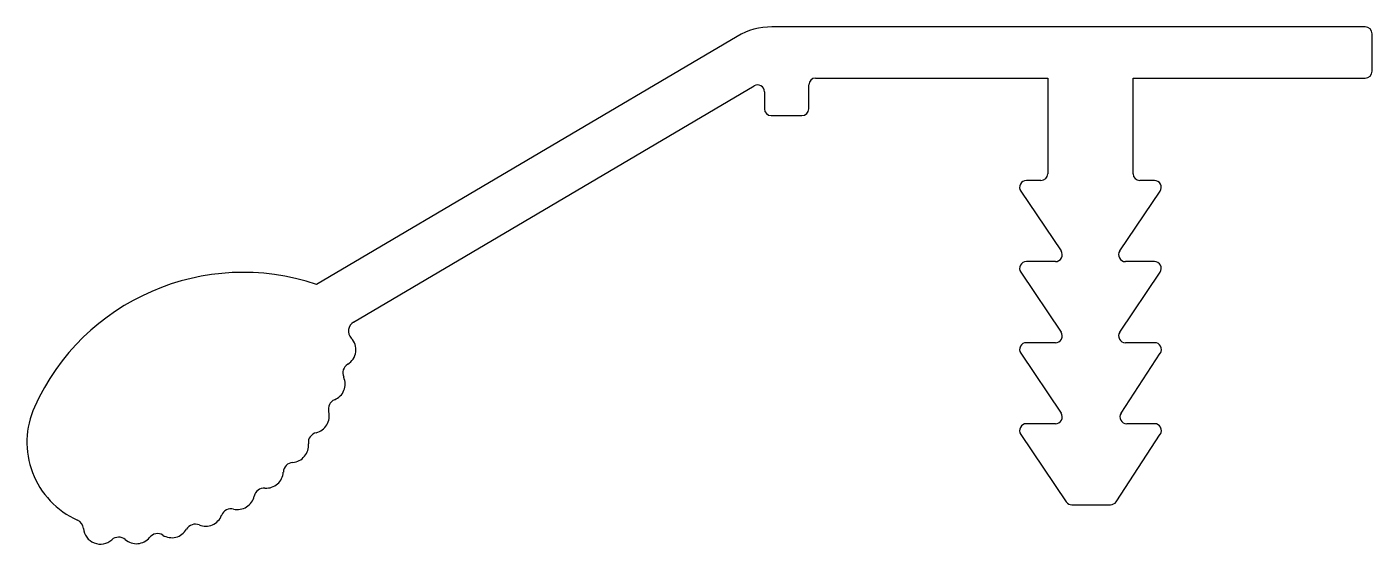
# Model space of a CAD drawing. Extents: x 1193.2 to 1232.6, y 492.6 to 507.7.
import ezdxf

# ---------------------------------------------------------------- set-up
doc = ezdxf.new("R2010")
doc.units = 0
doc.layers.get('0').update_dxf_attribs({"linetype": 'CONTINUOUS'})

msp = doc.modelspace()

# ---------------------------------------------------------------- linework, layer by layer
at = {"color": 0, "linetype": 'CONTINUOUS'}
for p, q in [((1232.402, 507.706), (1215.021, 507.706)), ((1214.005, 507.429), (1201.682, 500.157)), ((1232.602, 506.406), (1232.602, 507.506)), ((1202.765, 499.055), (1214.501, 505.979)), ((1216.102, 505.306), (1216.102, 506.006)), ((1216.302, 506.206), (1223.102, 506.206)), ((1223.102, 506.206), (1223.102, 503.406)), ((1225.602, 503.406), (1225.602, 506.206)), ((1225.602, 506.206), (1232.402, 506.206)), ((1214.802, 505.807), (1214.802, 505.306)), ((1215.002, 505.106), (1215.902, 505.106)), ((1222.902, 503.206), (1222.478, 503.206)), ((1226.226, 503.206), (1225.802, 503.206)), ((1222.312, 502.894), (1223.492, 501.143)), ((1225.212, 501.143), (1226.392, 502.894)), ((1223.326, 500.831), (1222.478, 500.831)), ((1226.226, 500.831), (1225.378, 500.831)), ((1222.312, 500.519), (1223.492, 498.768)), ((1225.212, 498.768), (1226.392, 500.519)), ((1222.312, 498.144), (1223.492, 496.393)), ((1223.326, 498.456), (1222.478, 498.456)), ((1225.248, 496.391), (1226.399, 498.146)), ((1226.232, 498.456), (1225.378, 498.456)), ((1222.312, 495.769), (1223.643, 493.794)), ((1223.326, 496.081), (1222.478, 496.081)), ((1225.105, 493.796), (1226.399, 495.771)), ((1226.232, 496.081), (1225.416, 496.081)), ((1223.809, 493.706), (1224.937, 493.706))]:
    msp.add_line(p, q, dxfattribs=at)
for centre, radius, start, end in [((1215.021, 505.706), 2, 90, 120.5425), ((1232.402, 507.506), 0.2, 360, 90), ((1232.402, 506.406), 0.2, 270, 0), ((1214.602, 505.807), 0.2, 0, 120.5425), ((1216.302, 506.006), 0.2, 90, 180), ((1215.002, 505.306), 0.2, 180, 270), ((1215.902, 505.306), 0.2, 270, 0), ((1222.478, 503.006), 0.2, 90, 213.9675), ((1222.902, 503.406), 0.2, 270, 0), ((1225.802, 503.406), 0.2, 180, 270), ((1226.226, 503.006), 0.2, 326.0325, 90), ((1222.478, 500.631), 0.2, 90, 213.9675), ((1223.326, 501.031), 0.2, 270, 33.9675), ((1225.378, 501.031), 0.2, 146.0325, 270), ((1226.226, 500.631), 0.2, 326.0325, 90), ((1199.526, 493.814), 6.7, 71.2305, 155.7186), ((1202.918, 498.797), 0.3, 120.5425, 223.1139), ((1202.334, 498.25), 0.5, 301.5701, 43.1139), ((1223.326, 498.656), 0.2, 270, 33.9675), ((1225.378, 498.656), 0.2, 146.0325, 270), ((1222.478, 498.256), 0.2, 90, 213.9675), ((1226.232, 498.256), 0.2, 326.7538, 90), ((1202.753, 497.568), 0.3, 121.5701, 203.7275), ((1202.02, 497.246), 0.5, 292.5701, 23.7275), ((1195.698, 495.541), 2.5, 155.7186, 245.9059), ((1202.327, 496.508), 0.3, 112.5701, 194.7275), ((1201.554, 496.304), 0.5, 283.5701, 14.7275), ((1223.326, 496.281), 0.2, 270, 33.9675), ((1225.416, 496.281), 0.2, 146.7538, 270), ((1201.741, 495.527), 0.3, 103.5701, 185.7275), ((1222.478, 495.881), 0.2, 90, 213.9675), ((1226.232, 495.881), 0.2, 326.7538, 90), ((1200.945, 495.447), 0.5, 274.5701, 5.7275), ((1201.009, 494.649), 0.3, 94.5701, 176.7275), ((1200.21, 494.695), 0.5, 265.5701, 356.7275), ((1200.149, 493.897), 0.3, 85.5701, 167.7275), ((1199.367, 494.067), 0.5, 256.5701, 347.7275), ((1223.809, 493.906), 0.2, 213.9675, 270), ((1224.937, 493.906), 0.2, 270, 326.7538), ((1198.436, 493.58), 0.5, 247.5701, 338.7275), ((1199.181, 493.289), 0.3, 76.5701, 158.7275), ((1194.555, 492.985), 0.3, 5.047, 65.9059), ((1195.352, 493.055), 0.5, 185.047, 311.7275), ((1197.439, 493.243), 0.5, 238.5701, 329.7275), ((1198.13, 492.84), 0.3, 67.5701, 149.7275), ((1195.884, 492.458), 0.3, 49.5701, 131.7275), ((1196.403, 493.067), 0.5, 229.5701, 320.7275), ((1197.022, 492.561), 0.3, 58.5701, 140.7275)]:
    msp.add_arc(centre, radius, start, end, dxfattribs=at)

doc.saveas('drawing.dxf')
